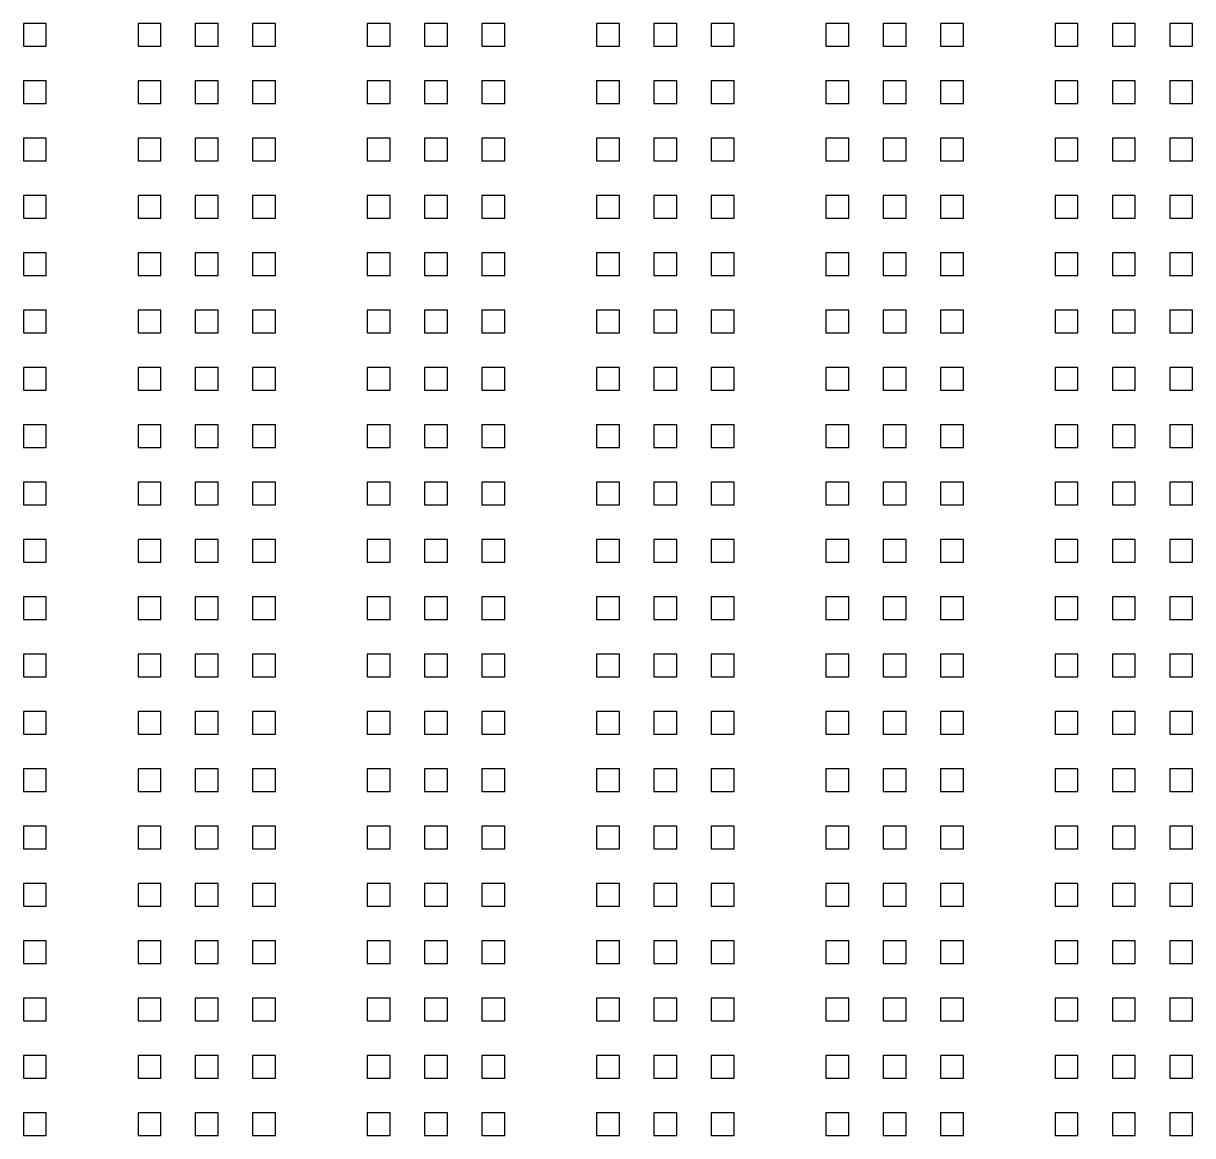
# Model space of a CAD drawing. Header units: metres. Extents: x -21500 to 21500, y -23900 to 23900.
# Drawn here: x -10600 to -400, y -22000 to -12300 of the extents above; entities that cross this region are included whole.
import ezdxf

# ---------------------------------------------------------------- set-up
doc = ezdxf.new("R2010")
doc.units = ezdxf.units.M

msp = doc.modelspace()

# ---------------------------------------------------------------- linework, layer by layer
for p, q in [((-10400, -12300), (-10600, -12300)), ((-10600, -12300), (-10600, -12500)), ((-10400, -12500), (-10400, -12300)), ((-9400, -12300), (-9600, -12300)), ((-9600, -12300), (-9600, -12500)), ((-9400, -12500), (-9400, -12300)), ((-8900, -12300), (-9100, -12300)), ((-9100, -12300), (-9100, -12500)), ((-8900, -12500), (-8900, -12300)), ((-8400, -12300), (-8600, -12300)), ((-8600, -12300), (-8600, -12500)), ((-8400, -12500), (-8400, -12300)), ((-7400, -12300), (-7600, -12300)), ((-7600, -12300), (-7600, -12500)), ((-7400, -12500), (-7400, -12300)), ((-6900, -12300), (-7100, -12300)), ((-7100, -12300), (-7100, -12500)), ((-6900, -12500), (-6900, -12300)), ((-6400, -12300), (-6600, -12300)), ((-6600, -12300), (-6600, -12500)), ((-6400, -12500), (-6400, -12300)), ((-5400, -12300), (-5600, -12300)), ((-5600, -12300), (-5600, -12500)), ((-5400, -12500), (-5400, -12300)), ((-4900, -12300), (-5100, -12300)), ((-5100, -12300), (-5100, -12500)), ((-4900, -12500), (-4900, -12300)), ((-4400, -12300), (-4600, -12300)), ((-4600, -12300), (-4600, -12500)), ((-4400, -12500), (-4400, -12300)), ((-3400, -12300), (-3600, -12300)), ((-3600, -12300), (-3600, -12500)), ((-3400, -12500), (-3400, -12300)), ((-2900, -12300), (-3100, -12300)), ((-3100, -12300), (-3100, -12500)), ((-2900, -12500), (-2900, -12300)), ((-2400, -12300), (-2600, -12300)), ((-2600, -12300), (-2600, -12500)), ((-2400, -12500), (-2400, -12300)), ((-1400, -12300), (-1600, -12300)), ((-1600, -12300), (-1600, -12500)), ((-1400, -12500), (-1400, -12300)), ((-900, -12300), (-1100, -12300)), ((-1100, -12300), (-1100, -12500)), ((-900, -12500), (-900, -12300)), ((-400, -12300), (-600, -12300)), ((-600, -12300), (-600, -12500)), ((-400, -12500), (-400, -12300)), ((-10600, -12500), (-10400, -12500)), ((-9600, -12500), (-9400, -12500)), ((-9100, -12500), (-8900, -12500)), ((-8600, -12500), (-8400, -12500)), ((-7600, -12500), (-7400, -12500)), ((-7100, -12500), (-6900, -12500)), ((-6600, -12500), (-6400, -12500)), ((-5600, -12500), (-5400, -12500)), ((-5100, -12500), (-4900, -12500)), ((-4600, -12500), (-4400, -12500)), ((-3600, -12500), (-3400, -12500)), ((-3100, -12500), (-2900, -12500)), ((-2600, -12500), (-2400, -12500)), ((-1600, -12500), (-1400, -12500)), ((-1100, -12500), (-900, -12500)), ((-600, -12500), (-400, -12500)), ((-10400, -12800), (-10600, -12800)), ((-10600, -12800), (-10600, -13000)), ((-10400, -13000), (-10400, -12800)), ((-9400, -12800), (-9600, -12800)), ((-9600, -12800), (-9600, -13000)), ((-9400, -13000), (-9400, -12800)), ((-8900, -12800), (-9100, -12800)), ((-9100, -12800), (-9100, -13000)), ((-8900, -13000), (-8900, -12800)), ((-8400, -12800), (-8600, -12800)), ((-8600, -12800), (-8600, -13000)), ((-8400, -13000), (-8400, -12800)), ((-7400, -12800), (-7600, -12800)), ((-7600, -12800), (-7600, -13000)), ((-7400, -13000), (-7400, -12800)), ((-6900, -12800), (-7100, -12800)), ((-7100, -12800), (-7100, -13000)), ((-6900, -13000), (-6900, -12800)), ((-6400, -12800), (-6600, -12800)), ((-6600, -12800), (-6600, -13000)), ((-6400, -13000), (-6400, -12800)), ((-5400, -12800), (-5600, -12800)), ((-5600, -12800), (-5600, -13000)), ((-5400, -13000), (-5400, -12800)), ((-4900, -12800), (-5100, -12800)), ((-5100, -12800), (-5100, -13000)), ((-4900, -13000), (-4900, -12800)), ((-4400, -12800), (-4600, -12800)), ((-4600, -12800), (-4600, -13000)), ((-4400, -13000), (-4400, -12800)), ((-3400, -12800), (-3600, -12800)), ((-3600, -12800), (-3600, -13000)), ((-3400, -13000), (-3400, -12800)), ((-2900, -12800), (-3100, -12800)), ((-3100, -12800), (-3100, -13000)), ((-2900, -13000), (-2900, -12800)), ((-2400, -12800), (-2600, -12800)), ((-2600, -12800), (-2600, -13000)), ((-2400, -13000), (-2400, -12800)), ((-1400, -12800), (-1600, -12800)), ((-1600, -12800), (-1600, -13000)), ((-1400, -13000), (-1400, -12800)), ((-900, -12800), (-1100, -12800)), ((-1100, -12800), (-1100, -13000)), ((-900, -13000), (-900, -12800)), ((-400, -12800), (-600, -12800)), ((-600, -12800), (-600, -13000)), ((-400, -13000), (-400, -12800)), ((-10600, -13000), (-10400, -13000)), ((-9600, -13000), (-9400, -13000)), ((-9100, -13000), (-8900, -13000)), ((-8600, -13000), (-8400, -13000)), ((-7600, -13000), (-7400, -13000)), ((-7100, -13000), (-6900, -13000)), ((-6600, -13000), (-6400, -13000)), ((-5600, -13000), (-5400, -13000)), ((-5100, -13000), (-4900, -13000)), ((-4600, -13000), (-4400, -13000)), ((-3600, -13000), (-3400, -13000)), ((-3100, -13000), (-2900, -13000)), ((-2600, -13000), (-2400, -13000)), ((-1600, -13000), (-1400, -13000)), ((-1100, -13000), (-900, -13000)), ((-600, -13000), (-400, -13000)), ((-10400, -13300), (-10600, -13300)), ((-10600, -13300), (-10600, -13500)), ((-10400, -13500), (-10400, -13300)), ((-9400, -13300), (-9600, -13300)), ((-9600, -13300), (-9600, -13500)), ((-9400, -13500), (-9400, -13300)), ((-8900, -13300), (-9100, -13300)), ((-9100, -13300), (-9100, -13500)), ((-8900, -13500), (-8900, -13300)), ((-8400, -13300), (-8600, -13300)), ((-8600, -13300), (-8600, -13500)), ((-8400, -13500), (-8400, -13300)), ((-7400, -13300), (-7600, -13300)), ((-7600, -13300), (-7600, -13500)), ((-7400, -13500), (-7400, -13300)), ((-6900, -13300), (-7100, -13300)), ((-7100, -13300), (-7100, -13500)), ((-6900, -13500), (-6900, -13300)), ((-6400, -13300), (-6600, -13300)), ((-6600, -13300), (-6600, -13500)), ((-6400, -13500), (-6400, -13300)), ((-5400, -13300), (-5600, -13300)), ((-5600, -13300), (-5600, -13500)), ((-5400, -13500), (-5400, -13300)), ((-4900, -13300), (-5100, -13300)), ((-5100, -13300), (-5100, -13500)), ((-4900, -13500), (-4900, -13300)), ((-4400, -13300), (-4600, -13300)), ((-4600, -13300), (-4600, -13500)), ((-4400, -13500), (-4400, -13300)), ((-3400, -13300), (-3600, -13300)), ((-3600, -13300), (-3600, -13500)), ((-3400, -13500), (-3400, -13300)), ((-2900, -13300), (-3100, -13300)), ((-3100, -13300), (-3100, -13500)), ((-2900, -13500), (-2900, -13300)), ((-2400, -13300), (-2600, -13300)), ((-2600, -13300), (-2600, -13500)), ((-2400, -13500), (-2400, -13300)), ((-1400, -13300), (-1600, -13300)), ((-1600, -13300), (-1600, -13500)), ((-1400, -13500), (-1400, -13300)), ((-900, -13300), (-1100, -13300)), ((-1100, -13300), (-1100, -13500)), ((-900, -13500), (-900, -13300)), ((-400, -13300), (-600, -13300)), ((-600, -13300), (-600, -13500)), ((-400, -13500), (-400, -13300)), ((-10600, -13500), (-10400, -13500)), ((-9600, -13500), (-9400, -13500)), ((-9100, -13500), (-8900, -13500)), ((-8600, -13500), (-8400, -13500)), ((-7600, -13500), (-7400, -13500)), ((-7100, -13500), (-6900, -13500)), ((-6600, -13500), (-6400, -13500)), ((-5600, -13500), (-5400, -13500)), ((-5100, -13500), (-4900, -13500)), ((-4600, -13500), (-4400, -13500)), ((-3600, -13500), (-3400, -13500)), ((-3100, -13500), (-2900, -13500)), ((-2600, -13500), (-2400, -13500)), ((-1600, -13500), (-1400, -13500)), ((-1100, -13500), (-900, -13500)), ((-600, -13500), (-400, -13500)), ((-10400, -13800), (-10600, -13800)), ((-10600, -13800), (-10600, -14000)), ((-10400, -14000), (-10400, -13800)), ((-9400, -13800), (-9600, -13800)), ((-9600, -13800), (-9600, -14000)), ((-9400, -14000), (-9400, -13800)), ((-8900, -13800), (-9100, -13800)), ((-9100, -13800), (-9100, -14000)), ((-8900, -14000), (-8900, -13800)), ((-8400, -13800), (-8600, -13800)), ((-8600, -13800), (-8600, -14000)), ((-8400, -14000), (-8400, -13800)), ((-7400, -13800), (-7600, -13800)), ((-7600, -13800), (-7600, -14000)), ((-7400, -14000), (-7400, -13800)), ((-6900, -13800), (-7100, -13800)), ((-7100, -13800), (-7100, -14000)), ((-6900, -14000), (-6900, -13800)), ((-6400, -13800), (-6600, -13800)), ((-6600, -13800), (-6600, -14000)), ((-6400, -14000), (-6400, -13800)), ((-5400, -13800), (-5600, -13800)), ((-5600, -13800), (-5600, -14000)), ((-5400, -14000), (-5400, -13800)), ((-4900, -13800), (-5100, -13800)), ((-5100, -13800), (-5100, -14000)), ((-4900, -14000), (-4900, -13800)), ((-4400, -13800), (-4600, -13800)), ((-4600, -13800), (-4600, -14000)), ((-4400, -14000), (-4400, -13800)), ((-3400, -13800), (-3600, -13800)), ((-3600, -13800), (-3600, -14000)), ((-3400, -14000), (-3400, -13800)), ((-2900, -13800), (-3100, -13800)), ((-3100, -13800), (-3100, -14000)), ((-2900, -14000), (-2900, -13800)), ((-2400, -13800), (-2600, -13800)), ((-2600, -13800), (-2600, -14000)), ((-2400, -14000), (-2400, -13800)), ((-1400, -13800), (-1600, -13800)), ((-1600, -13800), (-1600, -14000)), ((-1400, -14000), (-1400, -13800)), ((-900, -13800), (-1100, -13800)), ((-1100, -13800), (-1100, -14000)), ((-900, -14000), (-900, -13800)), ((-400, -13800), (-600, -13800)), ((-600, -13800), (-600, -14000)), ((-400, -14000), (-400, -13800)), ((-10600, -14000), (-10400, -14000)), ((-9600, -14000), (-9400, -14000)), ((-9100, -14000), (-8900, -14000)), ((-8600, -14000), (-8400, -14000)), ((-7600, -14000), (-7400, -14000)), ((-7100, -14000), (-6900, -14000)), ((-6600, -14000), (-6400, -14000)), ((-5600, -14000), (-5400, -14000)), ((-5100, -14000), (-4900, -14000)), ((-4600, -14000), (-4400, -14000)), ((-3600, -14000), (-3400, -14000)), ((-3100, -14000), (-2900, -14000)), ((-2600, -14000), (-2400, -14000)), ((-1600, -14000), (-1400, -14000)), ((-1100, -14000), (-900, -14000)), ((-600, -14000), (-400, -14000)), ((-10400, -14300), (-10600, -14300)), ((-10600, -14300), (-10600, -14500)), ((-10400, -14500), (-10400, -14300)), ((-9400, -14300), (-9600, -14300)), ((-9600, -14300), (-9600, -14500)), ((-9400, -14500), (-9400, -14300)), ((-8900, -14300), (-9100, -14300)), ((-9100, -14300), (-9100, -14500)), ((-8900, -14500), (-8900, -14300)), ((-8400, -14300), (-8600, -14300)), ((-8600, -14300), (-8600, -14500)), ((-8400, -14500), (-8400, -14300)), ((-7400, -14300), (-7600, -14300)), ((-7600, -14300), (-7600, -14500)), ((-7400, -14500), (-7400, -14300)), ((-6900, -14300), (-7100, -14300)), ((-7100, -14300), (-7100, -14500)), ((-6900, -14500), (-6900, -14300)), ((-6400, -14300), (-6600, -14300)), ((-6600, -14300), (-6600, -14500)), ((-6400, -14500), (-6400, -14300)), ((-5400, -14300), (-5600, -14300)), ((-5600, -14300), (-5600, -14500)), ((-5400, -14500), (-5400, -14300)), ((-4900, -14300), (-5100, -14300)), ((-5100, -14300), (-5100, -14500)), ((-4900, -14500), (-4900, -14300)), ((-4400, -14300), (-4600, -14300)), ((-4600, -14300), (-4600, -14500)), ((-4400, -14500), (-4400, -14300)), ((-3400, -14300), (-3600, -14300)), ((-3600, -14300), (-3600, -14500)), ((-3400, -14500), (-3400, -14300)), ((-2900, -14300), (-3100, -14300)), ((-3100, -14300), (-3100, -14500)), ((-2900, -14500), (-2900, -14300)), ((-2400, -14300), (-2600, -14300)), ((-2600, -14300), (-2600, -14500)), ((-2400, -14500), (-2400, -14300)), ((-1400, -14300), (-1600, -14300)), ((-1600, -14300), (-1600, -14500)), ((-1400, -14500), (-1400, -14300)), ((-900, -14300), (-1100, -14300)), ((-1100, -14300), (-1100, -14500)), ((-900, -14500), (-900, -14300)), ((-400, -14300), (-600, -14300)), ((-600, -14300), (-600, -14500)), ((-400, -14500), (-400, -14300)), ((-10600, -14500), (-10400, -14500)), ((-9600, -14500), (-9400, -14500)), ((-9100, -14500), (-8900, -14500)), ((-8600, -14500), (-8400, -14500)), ((-7600, -14500), (-7400, -14500)), ((-7100, -14500), (-6900, -14500)), ((-6600, -14500), (-6400, -14500)), ((-5600, -14500), (-5400, -14500)), ((-5100, -14500), (-4900, -14500)), ((-4600, -14500), (-4400, -14500)), ((-3600, -14500), (-3400, -14500)), ((-3100, -14500), (-2900, -14500)), ((-2600, -14500), (-2400, -14500)), ((-1600, -14500), (-1400, -14500)), ((-1100, -14500), (-900, -14500)), ((-600, -14500), (-400, -14500)), ((-10400, -14800), (-10600, -14800)), ((-10600, -14800), (-10600, -15000)), ((-10400, -15000), (-10400, -14800)), ((-9400, -14800), (-9600, -14800)), ((-9600, -14800), (-9600, -15000)), ((-9400, -15000), (-9400, -14800)), ((-8900, -14800), (-9100, -14800)), ((-9100, -14800), (-9100, -15000)), ((-8900, -15000), (-8900, -14800)), ((-8400, -14800), (-8600, -14800)), ((-8600, -14800), (-8600, -15000)), ((-8400, -15000), (-8400, -14800)), ((-7400, -14800), (-7600, -14800)), ((-7600, -14800), (-7600, -15000)), ((-7400, -15000), (-7400, -14800)), ((-6900, -14800), (-7100, -14800)), ((-7100, -14800), (-7100, -15000)), ((-6900, -15000), (-6900, -14800)), ((-6400, -14800), (-6600, -14800)), ((-6600, -14800), (-6600, -15000)), ((-6400, -15000), (-6400, -14800)), ((-5400, -14800), (-5600, -14800)), ((-5600, -14800), (-5600, -15000)), ((-5400, -15000), (-5400, -14800)), ((-4900, -14800), (-5100, -14800)), ((-5100, -14800), (-5100, -15000)), ((-4900, -15000), (-4900, -14800)), ((-4400, -14800), (-4600, -14800)), ((-4600, -14800), (-4600, -15000)), ((-4400, -15000), (-4400, -14800)), ((-3400, -14800), (-3600, -14800)), ((-3600, -14800), (-3600, -15000)), ((-3400, -15000), (-3400, -14800)), ((-2900, -14800), (-3100, -14800)), ((-3100, -14800), (-3100, -15000)), ((-2900, -15000), (-2900, -14800)), ((-2400, -14800), (-2600, -14800)), ((-2600, -14800), (-2600, -15000)), ((-2400, -15000), (-2400, -14800)), ((-1400, -14800), (-1600, -14800)), ((-1600, -14800), (-1600, -15000)), ((-1400, -15000), (-1400, -14800)), ((-900, -14800), (-1100, -14800)), ((-1100, -14800), (-1100, -15000)), ((-900, -15000), (-900, -14800)), ((-400, -14800), (-600, -14800)), ((-600, -14800), (-600, -15000)), ((-400, -15000), (-400, -14800)), ((-10600, -15000), (-10400, -15000)), ((-9600, -15000), (-9400, -15000)), ((-9100, -15000), (-8900, -15000)), ((-8600, -15000), (-8400, -15000)), ((-7600, -15000), (-7400, -15000)), ((-7100, -15000), (-6900, -15000)), ((-6600, -15000), (-6400, -15000)), ((-5600, -15000), (-5400, -15000)), ((-5100, -15000), (-4900, -15000)), ((-4600, -15000), (-4400, -15000)), ((-3600, -15000), (-3400, -15000)), ((-3100, -15000), (-2900, -15000)), ((-2600, -15000), (-2400, -15000)), ((-1600, -15000), (-1400, -15000)), ((-1100, -15000), (-900, -15000)), ((-600, -15000), (-400, -15000)), ((-10400, -15300), (-10600, -15300)), ((-10600, -15300), (-10600, -15500)), ((-10400, -15500), (-10400, -15300)), ((-9400, -15300), (-9600, -15300)), ((-9600, -15300), (-9600, -15500)), ((-9400, -15500), (-9400, -15300)), ((-8900, -15300), (-9100, -15300)), ((-9100, -15300), (-9100, -15500)), ((-8900, -15500), (-8900, -15300)), ((-8400, -15300), (-8600, -15300)), ((-8600, -15300), (-8600, -15500)), ((-8400, -15500), (-8400, -15300)), ((-7400, -15300), (-7600, -15300)), ((-7600, -15300), (-7600, -15500)), ((-7400, -15500), (-7400, -15300)), ((-6900, -15300), (-7100, -15300)), ((-7100, -15300), (-7100, -15500)), ((-6900, -15500), (-6900, -15300)), ((-6400, -15300), (-6600, -15300)), ((-6600, -15300), (-6600, -15500)), ((-6400, -15500), (-6400, -15300)), ((-5400, -15300), (-5600, -15300)), ((-5600, -15300), (-5600, -15500)), ((-5400, -15500), (-5400, -15300)), ((-4900, -15300), (-5100, -15300)), ((-5100, -15300), (-5100, -15500)), ((-4900, -15500), (-4900, -15300)), ((-4400, -15300), (-4600, -15300)), ((-4600, -15300), (-4600, -15500)), ((-4400, -15500), (-4400, -15300)), ((-3400, -15300), (-3600, -15300)), ((-3600, -15300), (-3600, -15500)), ((-3400, -15500), (-3400, -15300)), ((-2900, -15300), (-3100, -15300)), ((-3100, -15300), (-3100, -15500)), ((-2900, -15500), (-2900, -15300)), ((-2400, -15300), (-2600, -15300)), ((-2600, -15300), (-2600, -15500)), ((-2400, -15500), (-2400, -15300)), ((-1400, -15300), (-1600, -15300)), ((-1600, -15300), (-1600, -15500)), ((-1400, -15500), (-1400, -15300)), ((-900, -15300), (-1100, -15300)), ((-1100, -15300), (-1100, -15500)), ((-900, -15500), (-900, -15300)), ((-400, -15300), (-600, -15300)), ((-600, -15300), (-600, -15500)), ((-400, -15500), (-400, -15300)), ((-10600, -15500), (-10400, -15500)), ((-9600, -15500), (-9400, -15500)), ((-9100, -15500), (-8900, -15500)), ((-8600, -15500), (-8400, -15500)), ((-7600, -15500), (-7400, -15500)), ((-7100, -15500), (-6900, -15500)), ((-6600, -15500), (-6400, -15500)), ((-5600, -15500), (-5400, -15500)), ((-5100, -15500), (-4900, -15500)), ((-4600, -15500), (-4400, -15500)), ((-3600, -15500), (-3400, -15500)), ((-3100, -15500), (-2900, -15500)), ((-2600, -15500), (-2400, -15500)), ((-1600, -15500), (-1400, -15500)), ((-1100, -15500), (-900, -15500)), ((-600, -15500), (-400, -15500)), ((-10400, -15800), (-10600, -15800)), ((-10600, -15800), (-10600, -16000)), ((-10400, -16000), (-10400, -15800)), ((-9400, -15800), (-9600, -15800)), ((-9600, -15800), (-9600, -16000)), ((-9400, -16000), (-9400, -15800)), ((-8900, -15800), (-9100, -15800)), ((-9100, -15800), (-9100, -16000)), ((-8900, -16000), (-8900, -15800)), ((-8400, -15800), (-8600, -15800)), ((-8600, -15800), (-8600, -16000)), ((-8400, -16000), (-8400, -15800)), ((-7400, -15800), (-7600, -15800)), ((-7600, -15800), (-7600, -16000)), ((-7400, -16000), (-7400, -15800)), ((-6900, -15800), (-7100, -15800)), ((-7100, -15800), (-7100, -16000)), ((-6900, -16000), (-6900, -15800)), ((-6400, -15800), (-6600, -15800)), ((-6600, -15800), (-6600, -16000)), ((-6400, -16000), (-6400, -15800)), ((-5400, -15800), (-5600, -15800)), ((-5600, -15800), (-5600, -16000)), ((-5400, -16000), (-5400, -15800)), ((-4900, -15800), (-5100, -15800)), ((-5100, -15800), (-5100, -16000)), ((-4900, -16000), (-4900, -15800)), ((-4400, -15800), (-4600, -15800)), ((-4600, -15800), (-4600, -16000)), ((-4400, -16000), (-4400, -15800)), ((-3400, -15800), (-3600, -15800)), ((-3600, -15800), (-3600, -16000)), ((-3400, -16000), (-3400, -15800)), ((-2900, -15800), (-3100, -15800)), ((-3100, -15800), (-3100, -16000)), ((-2900, -16000), (-2900, -15800)), ((-2400, -15800), (-2600, -15800)), ((-2600, -15800), (-2600, -16000)), ((-2400, -16000), (-2400, -15800)), ((-1400, -15800), (-1600, -15800)), ((-1600, -15800), (-1600, -16000)), ((-1400, -16000), (-1400, -15800)), ((-900, -15800), (-1100, -15800)), ((-1100, -15800), (-1100, -16000)), ((-900, -16000), (-900, -15800)), ((-400, -15800), (-600, -15800)), ((-600, -15800), (-600, -16000)), ((-400, -16000), (-400, -15800)), ((-10600, -16000), (-10400, -16000)), ((-9600, -16000), (-9400, -16000)), ((-9100, -16000), (-8900, -16000)), ((-8600, -16000), (-8400, -16000)), ((-7600, -16000), (-7400, -16000)), ((-7100, -16000), (-6900, -16000)), ((-6600, -16000), (-6400, -16000)), ((-5600, -16000), (-5400, -16000)), ((-5100, -16000), (-4900, -16000)), ((-4600, -16000), (-4400, -16000)), ((-3600, -16000), (-3400, -16000)), ((-3100, -16000), (-2900, -16000)), ((-2600, -16000), (-2400, -16000)), ((-1600, -16000), (-1400, -16000)), ((-1100, -16000), (-900, -16000)), ((-600, -16000), (-400, -16000)), ((-10400, -16300), (-10600, -16300)), ((-10600, -16300), (-10600, -16500)), ((-10400, -16500), (-10400, -16300)), ((-9400, -16300), (-9600, -16300)), ((-9600, -16300), (-9600, -16500)), ((-9400, -16500), (-9400, -16300)), ((-8900, -16300), (-9100, -16300)), ((-9100, -16300), (-9100, -16500)), ((-8900, -16500), (-8900, -16300)), ((-8400, -16300), (-8600, -16300)), ((-8600, -16300), (-8600, -16500)), ((-8400, -16500), (-8400, -16300)), ((-7400, -16300), (-7600, -16300)), ((-7600, -16300), (-7600, -16500)), ((-7400, -16500), (-7400, -16300)), ((-6900, -16300), (-7100, -16300)), ((-7100, -16300), (-7100, -16500)), ((-6900, -16500), (-6900, -16300)), ((-6400, -16300), (-6600, -16300)), ((-6600, -16300), (-6600, -16500)), ((-6400, -16500), (-6400, -16300)), ((-5400, -16300), (-5600, -16300)), ((-5600, -16300), (-5600, -16500)), ((-5400, -16500), (-5400, -16300)), ((-4900, -16300), (-5100, -16300)), ((-5100, -16300), (-5100, -16500)), ((-4900, -16500), (-4900, -16300)), ((-4400, -16300), (-4600, -16300)), ((-4600, -16300), (-4600, -16500)), ((-4400, -16500), (-4400, -16300)), ((-3400, -16300), (-3600, -16300)), ((-3600, -16300), (-3600, -16500)), ((-3400, -16500), (-3400, -16300)), ((-2900, -16300), (-3100, -16300)), ((-3100, -16300), (-3100, -16500)), ((-2900, -16500), (-2900, -16300)), ((-2400, -16300), (-2600, -16300)), ((-2600, -16300), (-2600, -16500)), ((-2400, -16500), (-2400, -16300)), ((-1400, -16300), (-1600, -16300)), ((-1600, -16300), (-1600, -16500)), ((-1400, -16500), (-1400, -16300)), ((-900, -16300), (-1100, -16300)), ((-1100, -16300), (-1100, -16500)), ((-900, -16500), (-900, -16300)), ((-400, -16300), (-600, -16300)), ((-600, -16300), (-600, -16500)), ((-400, -16500), (-400, -16300)), ((-10600, -16500), (-10400, -16500)), ((-9600, -16500), (-9400, -16500)), ((-9100, -16500), (-8900, -16500)), ((-8600, -16500), (-8400, -16500)), ((-7600, -16500), (-7400, -16500)), ((-7100, -16500), (-6900, -16500)), ((-6600, -16500), (-6400, -16500)), ((-5600, -16500), (-5400, -16500)), ((-5100, -16500), (-4900, -16500)), ((-4600, -16500), (-4400, -16500)), ((-3600, -16500), (-3400, -16500)), ((-3100, -16500), (-2900, -16500)), ((-2600, -16500), (-2400, -16500)), ((-1600, -16500), (-1400, -16500)), ((-1100, -16500), (-900, -16500)), ((-600, -16500), (-400, -16500)), ((-10400, -16800), (-10600, -16800)), ((-10600, -16800), (-10600, -17000)), ((-10400, -17000), (-10400, -16800)), ((-9400, -16800), (-9600, -16800)), ((-9600, -16800), (-9600, -17000)), ((-9400, -17000), (-9400, -16800)), ((-8900, -16800), (-9100, -16800)), ((-9100, -16800), (-9100, -17000)), ((-8900, -17000), (-8900, -16800)), ((-8400, -16800), (-8600, -16800)), ((-8600, -16800), (-8600, -17000)), ((-8400, -17000), (-8400, -16800)), ((-7400, -16800), (-7600, -16800)), ((-7600, -16800), (-7600, -17000)), ((-7400, -17000), (-7400, -16800)), ((-6900, -16800), (-7100, -16800)), ((-7100, -16800), (-7100, -17000)), ((-6900, -17000), (-6900, -16800)), ((-6400, -16800), (-6600, -16800)), ((-6600, -16800), (-6600, -17000)), ((-6400, -17000), (-6400, -16800)), ((-5400, -16800), (-5600, -16800)), ((-5600, -16800), (-5600, -17000)), ((-5400, -17000), (-5400, -16800)), ((-4900, -16800), (-5100, -16800)), ((-5100, -16800), (-5100, -17000)), ((-4900, -17000), (-4900, -16800)), ((-4400, -16800), (-4600, -16800)), ((-4600, -16800), (-4600, -17000)), ((-4400, -17000), (-4400, -16800)), ((-3400, -16800), (-3600, -16800)), ((-3600, -16800), (-3600, -17000)), ((-3400, -17000), (-3400, -16800)), ((-2900, -16800), (-3100, -16800)), ((-3100, -16800), (-3100, -17000)), ((-2900, -17000), (-2900, -16800)), ((-2400, -16800), (-2600, -16800)), ((-2600, -16800), (-2600, -17000)), ((-2400, -17000), (-2400, -16800)), ((-1400, -16800), (-1600, -16800)), ((-1600, -16800), (-1600, -17000)), ((-1400, -17000), (-1400, -16800)), ((-900, -16800), (-1100, -16800)), ((-1100, -16800), (-1100, -17000)), ((-900, -17000), (-900, -16800)), ((-400, -16800), (-600, -16800)), ((-600, -16800), (-600, -17000)), ((-400, -17000), (-400, -16800)), ((-10600, -17000), (-10400, -17000)), ((-9600, -17000), (-9400, -17000)), ((-9100, -17000), (-8900, -17000)), ((-8600, -17000), (-8400, -17000)), ((-7600, -17000), (-7400, -17000)), ((-7100, -17000), (-6900, -17000)), ((-6600, -17000), (-6400, -17000)), ((-5600, -17000), (-5400, -17000)), ((-5100, -17000), (-4900, -17000)), ((-4600, -17000), (-4400, -17000)), ((-3600, -17000), (-3400, -17000)), ((-3100, -17000), (-2900, -17000)), ((-2600, -17000), (-2400, -17000)), ((-1600, -17000), (-1400, -17000)), ((-1100, -17000), (-900, -17000)), ((-600, -17000), (-400, -17000)), ((-10400, -17300), (-10600, -17300)), ((-10600, -17300), (-10600, -17500)), ((-10400, -17500), (-10400, -17300)), ((-9400, -17300), (-9600, -17300)), ((-9600, -17300), (-9600, -17500)), ((-9400, -17500), (-9400, -17300)), ((-8900, -17300), (-9100, -17300)), ((-9100, -17300), (-9100, -17500)), ((-8900, -17500), (-8900, -17300)), ((-8400, -17300), (-8600, -17300)), ((-8600, -17300), (-8600, -17500)), ((-8400, -17500), (-8400, -17300)), ((-7400, -17300), (-7600, -17300)), ((-7600, -17300), (-7600, -17500)), ((-7400, -17500), (-7400, -17300)), ((-6900, -17300), (-7100, -17300)), ((-7100, -17300), (-7100, -17500)), ((-6900, -17500), (-6900, -17300)), ((-6400, -17300), (-6600, -17300)), ((-6600, -17300), (-6600, -17500)), ((-6400, -17500), (-6400, -17300)), ((-5400, -17300), (-5600, -17300)), ((-5600, -17300), (-5600, -17500)), ((-5400, -17500), (-5400, -17300)), ((-4900, -17300), (-5100, -17300)), ((-5100, -17300), (-5100, -17500)), ((-4900, -17500), (-4900, -17300)), ((-4400, -17300), (-4600, -17300)), ((-4600, -17300), (-4600, -17500)), ((-4400, -17500), (-4400, -17300)), ((-3400, -17300), (-3600, -17300)), ((-3600, -17300), (-3600, -17500)), ((-3400, -17500), (-3400, -17300)), ((-2900, -17300), (-3100, -17300)), ((-3100, -17300), (-3100, -17500)), ((-2900, -17500), (-2900, -17300)), ((-2400, -17300), (-2600, -17300)), ((-2600, -17300), (-2600, -17500)), ((-2400, -17500), (-2400, -17300)), ((-1400, -17300), (-1600, -17300)), ((-1600, -17300), (-1600, -17500)), ((-1400, -17500), (-1400, -17300)), ((-900, -17300), (-1100, -17300)), ((-1100, -17300), (-1100, -17500)), ((-900, -17500), (-900, -17300)), ((-400, -17300), (-600, -17300)), ((-600, -17300), (-600, -17500)), ((-400, -17500), (-400, -17300)), ((-10600, -17500), (-10400, -17500)), ((-9600, -17500), (-9400, -17500)), ((-9100, -17500), (-8900, -17500)), ((-8600, -17500), (-8400, -17500)), ((-7600, -17500), (-7400, -17500)), ((-7100, -17500), (-6900, -17500)), ((-6600, -17500), (-6400, -17500)), ((-5600, -17500), (-5400, -17500)), ((-5100, -17500), (-4900, -17500)), ((-4600, -17500), (-4400, -17500)), ((-3600, -17500), (-3400, -17500)), ((-3100, -17500), (-2900, -17500)), ((-2600, -17500), (-2400, -17500)), ((-1600, -17500), (-1400, -17500)), ((-1100, -17500), (-900, -17500)), ((-600, -17500), (-400, -17500)), ((-10400, -17800), (-10600, -17800)), ((-10600, -17800), (-10600, -18000)), ((-10400, -18000), (-10400, -17800)), ((-9400, -17800), (-9600, -17800)), ((-9600, -17800), (-9600, -18000)), ((-9400, -18000), (-9400, -17800)), ((-8900, -17800), (-9100, -17800)), ((-9100, -17800), (-9100, -18000)), ((-8900, -18000), (-8900, -17800)), ((-8400, -17800), (-8600, -17800)), ((-8600, -17800), (-8600, -18000)), ((-8400, -18000), (-8400, -17800)), ((-7400, -17800), (-7600, -17800)), ((-7600, -17800), (-7600, -18000)), ((-7400, -18000), (-7400, -17800)), ((-6900, -17800), (-7100, -17800)), ((-7100, -17800), (-7100, -18000)), ((-6900, -18000), (-6900, -17800)), ((-6400, -17800), (-6600, -17800)), ((-6600, -17800), (-6600, -18000)), ((-6400, -18000), (-6400, -17800)), ((-5400, -17800), (-5600, -17800)), ((-5600, -17800), (-5600, -18000)), ((-5400, -18000), (-5400, -17800)), ((-4900, -17800), (-5100, -17800)), ((-5100, -17800), (-5100, -18000)), ((-4900, -18000), (-4900, -17800)), ((-4400, -17800), (-4600, -17800)), ((-4600, -17800), (-4600, -18000)), ((-4400, -18000), (-4400, -17800)), ((-3400, -17800), (-3600, -17800)), ((-3600, -17800), (-3600, -18000)), ((-3400, -18000), (-3400, -17800)), ((-2900, -17800), (-3100, -17800)), ((-3100, -17800), (-3100, -18000)), ((-2900, -18000), (-2900, -17800)), ((-2400, -17800), (-2600, -17800)), ((-2600, -17800), (-2600, -18000)), ((-2400, -18000), (-2400, -17800)), ((-1400, -17800), (-1600, -17800)), ((-1600, -17800), (-1600, -18000)), ((-1400, -18000), (-1400, -17800)), ((-900, -17800), (-1100, -17800)), ((-1100, -17800), (-1100, -18000)), ((-900, -18000), (-900, -17800)), ((-400, -17800), (-600, -17800)), ((-600, -17800), (-600, -18000)), ((-400, -18000), (-400, -17800)), ((-10600, -18000), (-10400, -18000)), ((-9600, -18000), (-9400, -18000)), ((-9100, -18000), (-8900, -18000)), ((-8600, -18000), (-8400, -18000)), ((-7600, -18000), (-7400, -18000)), ((-7100, -18000), (-6900, -18000)), ((-6600, -18000), (-6400, -18000)), ((-5600, -18000), (-5400, -18000)), ((-5100, -18000), (-4900, -18000)), ((-4600, -18000), (-4400, -18000)), ((-3600, -18000), (-3400, -18000)), ((-3100, -18000), (-2900, -18000)), ((-2600, -18000), (-2400, -18000)), ((-1600, -18000), (-1400, -18000)), ((-1100, -18000), (-900, -18000)), ((-600, -18000), (-400, -18000)), ((-10400, -18300), (-10600, -18300)), ((-10600, -18300), (-10600, -18500)), ((-10400, -18500), (-10400, -18300)), ((-9400, -18300), (-9600, -18300)), ((-9600, -18300), (-9600, -18500)), ((-9400, -18500), (-9400, -18300)), ((-8900, -18300), (-9100, -18300)), ((-9100, -18300), (-9100, -18500)), ((-8900, -18500), (-8900, -18300)), ((-8400, -18300), (-8600, -18300)), ((-8600, -18300), (-8600, -18500)), ((-8400, -18500), (-8400, -18300)), ((-7400, -18300), (-7600, -18300)), ((-7600, -18300), (-7600, -18500)), ((-7400, -18500), (-7400, -18300)), ((-6900, -18300), (-7100, -18300)), ((-7100, -18300), (-7100, -18500)), ((-6900, -18500), (-6900, -18300)), ((-6400, -18300), (-6600, -18300)), ((-6600, -18300), (-6600, -18500)), ((-6400, -18500), (-6400, -18300)), ((-5400, -18300), (-5600, -18300)), ((-5600, -18300), (-5600, -18500)), ((-5400, -18500), (-5400, -18300)), ((-4900, -18300), (-5100, -18300)), ((-5100, -18300), (-5100, -18500)), ((-4900, -18500), (-4900, -18300)), ((-4400, -18300), (-4600, -18300)), ((-4600, -18300), (-4600, -18500)), ((-4400, -18500), (-4400, -18300)), ((-3400, -18300), (-3600, -18300)), ((-3600, -18300), (-3600, -18500)), ((-3400, -18500), (-3400, -18300)), ((-2900, -18300), (-3100, -18300)), ((-3100, -18300), (-3100, -18500)), ((-2900, -18500), (-2900, -18300)), ((-2400, -18300), (-2600, -18300)), ((-2600, -18300), (-2600, -18500)), ((-2400, -18500), (-2400, -18300)), ((-1400, -18300), (-1600, -18300)), ((-1600, -18300), (-1600, -18500)), ((-1400, -18500), (-1400, -18300)), ((-900, -18300), (-1100, -18300)), ((-1100, -18300), (-1100, -18500)), ((-900, -18500), (-900, -18300)), ((-400, -18300), (-600, -18300)), ((-600, -18300), (-600, -18500)), ((-400, -18500), (-400, -18300)), ((-10600, -18500), (-10400, -18500)), ((-9600, -18500), (-9400, -18500)), ((-9100, -18500), (-8900, -18500)), ((-8600, -18500), (-8400, -18500)), ((-7600, -18500), (-7400, -18500)), ((-7100, -18500), (-6900, -18500)), ((-6600, -18500), (-6400, -18500)), ((-5600, -18500), (-5400, -18500)), ((-5100, -18500), (-4900, -18500)), ((-4600, -18500), (-4400, -18500)), ((-3600, -18500), (-3400, -18500)), ((-3100, -18500), (-2900, -18500)), ((-2600, -18500), (-2400, -18500)), ((-1600, -18500), (-1400, -18500)), ((-1100, -18500), (-900, -18500)), ((-600, -18500), (-400, -18500)), ((-10400, -18800), (-10600, -18800)), ((-10600, -18800), (-10600, -19000)), ((-10400, -19000), (-10400, -18800)), ((-9400, -18800), (-9600, -18800)), ((-9600, -18800), (-9600, -19000)), ((-9400, -19000), (-9400, -18800)), ((-8900, -18800), (-9100, -18800)), ((-9100, -18800), (-9100, -19000)), ((-8900, -19000), (-8900, -18800)), ((-8400, -18800), (-8600, -18800)), ((-8600, -18800), (-8600, -19000)), ((-8400, -19000), (-8400, -18800)), ((-7400, -18800), (-7600, -18800)), ((-7600, -18800), (-7600, -19000)), ((-7400, -19000), (-7400, -18800)), ((-6900, -18800), (-7100, -18800)), ((-7100, -18800), (-7100, -19000)), ((-6900, -19000), (-6900, -18800)), ((-6400, -18800), (-6600, -18800)), ((-6600, -18800), (-6600, -19000)), ((-6400, -19000), (-6400, -18800)), ((-5400, -18800), (-5600, -18800)), ((-5600, -18800), (-5600, -19000)), ((-5400, -19000), (-5400, -18800)), ((-4900, -18800), (-5100, -18800)), ((-5100, -18800), (-5100, -19000)), ((-4900, -19000), (-4900, -18800)), ((-4400, -18800), (-4600, -18800)), ((-4600, -18800), (-4600, -19000)), ((-4400, -19000), (-4400, -18800)), ((-3400, -18800), (-3600, -18800)), ((-3600, -18800), (-3600, -19000)), ((-3400, -19000), (-3400, -18800)), ((-2900, -18800), (-3100, -18800)), ((-3100, -18800), (-3100, -19000)), ((-2900, -19000), (-2900, -18800)), ((-2400, -18800), (-2600, -18800)), ((-2600, -18800), (-2600, -19000)), ((-2400, -19000), (-2400, -18800)), ((-1400, -18800), (-1600, -18800)), ((-1600, -18800), (-1600, -19000)), ((-1400, -19000), (-1400, -18800)), ((-900, -18800), (-1100, -18800)), ((-1100, -18800), (-1100, -19000)), ((-900, -19000), (-900, -18800)), ((-400, -18800), (-600, -18800)), ((-600, -18800), (-600, -19000)), ((-400, -19000), (-400, -18800)), ((-10600, -19000), (-10400, -19000)), ((-9600, -19000), (-9400, -19000)), ((-9100, -19000), (-8900, -19000)), ((-8600, -19000), (-8400, -19000)), ((-7600, -19000), (-7400, -19000)), ((-7100, -19000), (-6900, -19000)), ((-6600, -19000), (-6400, -19000)), ((-5600, -19000), (-5400, -19000)), ((-5100, -19000), (-4900, -19000)), ((-4600, -19000), (-4400, -19000)), ((-3600, -19000), (-3400, -19000)), ((-3100, -19000), (-2900, -19000)), ((-2600, -19000), (-2400, -19000)), ((-1600, -19000), (-1400, -19000)), ((-1100, -19000), (-900, -19000)), ((-600, -19000), (-400, -19000)), ((-10400, -19300), (-10600, -19300)), ((-10600, -19300), (-10600, -19500)), ((-10400, -19500), (-10400, -19300)), ((-9400, -19300), (-9600, -19300)), ((-9600, -19300), (-9600, -19500)), ((-9400, -19500), (-9400, -19300)), ((-8900, -19300), (-9100, -19300)), ((-9100, -19300), (-9100, -19500)), ((-8900, -19500), (-8900, -19300)), ((-8400, -19300), (-8600, -19300)), ((-8600, -19300), (-8600, -19500)), ((-8400, -19500), (-8400, -19300)), ((-7400, -19300), (-7600, -19300)), ((-7600, -19300), (-7600, -19500)), ((-7400, -19500), (-7400, -19300)), ((-6900, -19300), (-7100, -19300)), ((-7100, -19300), (-7100, -19500)), ((-6900, -19500), (-6900, -19300)), ((-6400, -19300), (-6600, -19300)), ((-6600, -19300), (-6600, -19500)), ((-6400, -19500), (-6400, -19300)), ((-5400, -19300), (-5600, -19300)), ((-5600, -19300), (-5600, -19500)), ((-5400, -19500), (-5400, -19300)), ((-4900, -19300), (-5100, -19300)), ((-5100, -19300), (-5100, -19500)), ((-4900, -19500), (-4900, -19300)), ((-4400, -19300), (-4600, -19300)), ((-4600, -19300), (-4600, -19500)), ((-4400, -19500), (-4400, -19300)), ((-3400, -19300), (-3600, -19300)), ((-3600, -19300), (-3600, -19500)), ((-3400, -19500), (-3400, -19300)), ((-2900, -19300), (-3100, -19300)), ((-3100, -19300), (-3100, -19500)), ((-2900, -19500), (-2900, -19300)), ((-2400, -19300), (-2600, -19300)), ((-2600, -19300), (-2600, -19500)), ((-2400, -19500), (-2400, -19300)), ((-1400, -19300), (-1600, -19300)), ((-1600, -19300), (-1600, -19500)), ((-1400, -19500), (-1400, -19300)), ((-900, -19300), (-1100, -19300)), ((-1100, -19300), (-1100, -19500)), ((-900, -19500), (-900, -19300)), ((-400, -19300), (-600, -19300)), ((-600, -19300), (-600, -19500)), ((-400, -19500), (-400, -19300)), ((-10600, -19500), (-10400, -19500)), ((-9600, -19500), (-9400, -19500)), ((-9100, -19500), (-8900, -19500)), ((-8600, -19500), (-8400, -19500)), ((-7600, -19500), (-7400, -19500)), ((-7100, -19500), (-6900, -19500)), ((-6600, -19500), (-6400, -19500)), ((-5600, -19500), (-5400, -19500)), ((-5100, -19500), (-4900, -19500)), ((-4600, -19500), (-4400, -19500)), ((-3600, -19500), (-3400, -19500)), ((-3100, -19500), (-2900, -19500)), ((-2600, -19500), (-2400, -19500)), ((-1600, -19500), (-1400, -19500)), ((-1100, -19500), (-900, -19500)), ((-600, -19500), (-400, -19500)), ((-10400, -19800), (-10600, -19800)), ((-10600, -19800), (-10600, -20000)), ((-10400, -20000), (-10400, -19800)), ((-9400, -19800), (-9600, -19800)), ((-9600, -19800), (-9600, -20000)), ((-9400, -20000), (-9400, -19800)), ((-8900, -19800), (-9100, -19800)), ((-9100, -19800), (-9100, -20000)), ((-8900, -20000), (-8900, -19800)), ((-8400, -19800), (-8600, -19800)), ((-8600, -19800), (-8600, -20000)), ((-8400, -20000), (-8400, -19800)), ((-7400, -19800), (-7600, -19800)), ((-7600, -19800), (-7600, -20000)), ((-7400, -20000), (-7400, -19800)), ((-6900, -19800), (-7100, -19800)), ((-7100, -19800), (-7100, -20000)), ((-6900, -20000), (-6900, -19800)), ((-6400, -19800), (-6600, -19800)), ((-6600, -19800), (-6600, -20000)), ((-6400, -20000), (-6400, -19800)), ((-5400, -19800), (-5600, -19800)), ((-5600, -19800), (-5600, -20000)), ((-5400, -20000), (-5400, -19800)), ((-4900, -19800), (-5100, -19800)), ((-5100, -19800), (-5100, -20000)), ((-4900, -20000), (-4900, -19800)), ((-4400, -19800), (-4600, -19800)), ((-4600, -19800), (-4600, -20000)), ((-4400, -20000), (-4400, -19800)), ((-3400, -19800), (-3600, -19800)), ((-3600, -19800), (-3600, -20000)), ((-3400, -20000), (-3400, -19800)), ((-2900, -19800), (-3100, -19800)), ((-3100, -19800), (-3100, -20000)), ((-2900, -20000), (-2900, -19800)), ((-2400, -19800), (-2600, -19800)), ((-2600, -19800), (-2600, -20000)), ((-2400, -20000), (-2400, -19800)), ((-1400, -19800), (-1600, -19800)), ((-1600, -19800), (-1600, -20000)), ((-1400, -20000), (-1400, -19800)), ((-900, -19800), (-1100, -19800)), ((-1100, -19800), (-1100, -20000)), ((-900, -20000), (-900, -19800)), ((-400, -19800), (-600, -19800)), ((-600, -19800), (-600, -20000)), ((-400, -20000), (-400, -19800)), ((-10600, -20000), (-10400, -20000)), ((-9600, -20000), (-9400, -20000)), ((-9100, -20000), (-8900, -20000)), ((-8600, -20000), (-8400, -20000)), ((-7600, -20000), (-7400, -20000)), ((-7100, -20000), (-6900, -20000)), ((-6600, -20000), (-6400, -20000)), ((-5600, -20000), (-5400, -20000)), ((-5100, -20000), (-4900, -20000)), ((-4600, -20000), (-4400, -20000)), ((-3600, -20000), (-3400, -20000)), ((-3100, -20000), (-2900, -20000)), ((-2600, -20000), (-2400, -20000)), ((-1600, -20000), (-1400, -20000)), ((-1100, -20000), (-900, -20000)), ((-600, -20000), (-400, -20000)), ((-10400, -20300), (-10600, -20300)), ((-10600, -20300), (-10600, -20500)), ((-10400, -20500), (-10400, -20300)), ((-9400, -20300), (-9600, -20300)), ((-9600, -20300), (-9600, -20500)), ((-9400, -20500), (-9400, -20300)), ((-8900, -20300), (-9100, -20300)), ((-9100, -20300), (-9100, -20500)), ((-8900, -20500), (-8900, -20300)), ((-8400, -20300), (-8600, -20300)), ((-8600, -20300), (-8600, -20500)), ((-8400, -20500), (-8400, -20300)), ((-7400, -20300), (-7600, -20300)), ((-7600, -20300), (-7600, -20500)), ((-7400, -20500), (-7400, -20300)), ((-6900, -20300), (-7100, -20300)), ((-7100, -20300), (-7100, -20500)), ((-6900, -20500), (-6900, -20300)), ((-6400, -20300), (-6600, -20300)), ((-6600, -20300), (-6600, -20500)), ((-6400, -20500), (-6400, -20300)), ((-5400, -20300), (-5600, -20300)), ((-5600, -20300), (-5600, -20500)), ((-5400, -20500), (-5400, -20300)), ((-4900, -20300), (-5100, -20300)), ((-5100, -20300), (-5100, -20500)), ((-4900, -20500), (-4900, -20300)), ((-4400, -20300), (-4600, -20300)), ((-4600, -20300), (-4600, -20500)), ((-4400, -20500), (-4400, -20300)), ((-3400, -20300), (-3600, -20300)), ((-3600, -20300), (-3600, -20500)), ((-3400, -20500), (-3400, -20300)), ((-2900, -20300), (-3100, -20300)), ((-3100, -20300), (-3100, -20500)), ((-2900, -20500), (-2900, -20300)), ((-2400, -20300), (-2600, -20300)), ((-2600, -20300), (-2600, -20500)), ((-2400, -20500), (-2400, -20300)), ((-1400, -20300), (-1600, -20300)), ((-1600, -20300), (-1600, -20500)), ((-1400, -20500), (-1400, -20300)), ((-900, -20300), (-1100, -20300)), ((-1100, -20300), (-1100, -20500)), ((-900, -20500), (-900, -20300)), ((-400, -20300), (-600, -20300)), ((-600, -20300), (-600, -20500)), ((-400, -20500), (-400, -20300)), ((-10600, -20500), (-10400, -20500)), ((-9600, -20500), (-9400, -20500)), ((-9100, -20500), (-8900, -20500)), ((-8600, -20500), (-8400, -20500)), ((-7600, -20500), (-7400, -20500)), ((-7100, -20500), (-6900, -20500)), ((-6600, -20500), (-6400, -20500)), ((-5600, -20500), (-5400, -20500)), ((-5100, -20500), (-4900, -20500)), ((-4600, -20500), (-4400, -20500)), ((-3600, -20500), (-3400, -20500)), ((-3100, -20500), (-2900, -20500)), ((-2600, -20500), (-2400, -20500)), ((-1600, -20500), (-1400, -20500)), ((-1100, -20500), (-900, -20500)), ((-600, -20500), (-400, -20500)), ((-10400, -20800), (-10600, -20800)), ((-10600, -20800), (-10600, -21000)), ((-10400, -21000), (-10400, -20800)), ((-9400, -20800), (-9600, -20800)), ((-9600, -20800), (-9600, -21000)), ((-9400, -21000), (-9400, -20800)), ((-8900, -20800), (-9100, -20800)), ((-9100, -20800), (-9100, -21000)), ((-8900, -21000), (-8900, -20800)), ((-8400, -20800), (-8600, -20800)), ((-8600, -20800), (-8600, -21000)), ((-8400, -21000), (-8400, -20800)), ((-7400, -20800), (-7600, -20800)), ((-7600, -20800), (-7600, -21000)), ((-7400, -21000), (-7400, -20800)), ((-6900, -20800), (-7100, -20800)), ((-7100, -20800), (-7100, -21000)), ((-6900, -21000), (-6900, -20800)), ((-6400, -20800), (-6600, -20800)), ((-6600, -20800), (-6600, -21000)), ((-6400, -21000), (-6400, -20800)), ((-5400, -20800), (-5600, -20800)), ((-5600, -20800), (-5600, -21000)), ((-5400, -21000), (-5400, -20800)), ((-4900, -20800), (-5100, -20800)), ((-5100, -20800), (-5100, -21000)), ((-4900, -21000), (-4900, -20800)), ((-4400, -20800), (-4600, -20800)), ((-4600, -20800), (-4600, -21000)), ((-4400, -21000), (-4400, -20800)), ((-3400, -20800), (-3600, -20800)), ((-3600, -20800), (-3600, -21000)), ((-3400, -21000), (-3400, -20800)), ((-2900, -20800), (-3100, -20800)), ((-3100, -20800), (-3100, -21000)), ((-2900, -21000), (-2900, -20800)), ((-2400, -20800), (-2600, -20800)), ((-2600, -20800), (-2600, -21000)), ((-2400, -21000), (-2400, -20800)), ((-1400, -20800), (-1600, -20800)), ((-1600, -20800), (-1600, -21000)), ((-1400, -21000), (-1400, -20800)), ((-900, -20800), (-1100, -20800)), ((-1100, -20800), (-1100, -21000)), ((-900, -21000), (-900, -20800)), ((-400, -20800), (-600, -20800)), ((-600, -20800), (-600, -21000)), ((-400, -21000), (-400, -20800)), ((-10600, -21000), (-10400, -21000)), ((-9600, -21000), (-9400, -21000)), ((-9100, -21000), (-8900, -21000)), ((-8600, -21000), (-8400, -21000)), ((-7600, -21000), (-7400, -21000)), ((-7100, -21000), (-6900, -21000)), ((-6600, -21000), (-6400, -21000)), ((-5600, -21000), (-5400, -21000)), ((-5100, -21000), (-4900, -21000)), ((-4600, -21000), (-4400, -21000)), ((-3600, -21000), (-3400, -21000)), ((-3100, -21000), (-2900, -21000)), ((-2600, -21000), (-2400, -21000)), ((-1600, -21000), (-1400, -21000)), ((-1100, -21000), (-900, -21000)), ((-600, -21000), (-400, -21000)), ((-10400, -21300), (-10600, -21300)), ((-10600, -21300), (-10600, -21500)), ((-10400, -21500), (-10400, -21300)), ((-9400, -21300), (-9600, -21300)), ((-9600, -21300), (-9600, -21500)), ((-9400, -21500), (-9400, -21300)), ((-8900, -21300), (-9100, -21300)), ((-9100, -21300), (-9100, -21500)), ((-8900, -21500), (-8900, -21300)), ((-8400, -21300), (-8600, -21300)), ((-8600, -21300), (-8600, -21500)), ((-8400, -21500), (-8400, -21300)), ((-7400, -21300), (-7600, -21300)), ((-7600, -21300), (-7600, -21500)), ((-7400, -21500), (-7400, -21300)), ((-6900, -21300), (-7100, -21300)), ((-7100, -21300), (-7100, -21500)), ((-6900, -21500), (-6900, -21300)), ((-6400, -21300), (-6600, -21300)), ((-6600, -21300), (-6600, -21500)), ((-6400, -21500), (-6400, -21300)), ((-5400, -21300), (-5600, -21300)), ((-5600, -21300), (-5600, -21500)), ((-5400, -21500), (-5400, -21300)), ((-4900, -21300), (-5100, -21300)), ((-5100, -21300), (-5100, -21500)), ((-4900, -21500), (-4900, -21300)), ((-4400, -21300), (-4600, -21300)), ((-4600, -21300), (-4600, -21500)), ((-4400, -21500), (-4400, -21300)), ((-3400, -21300), (-3600, -21300)), ((-3600, -21300), (-3600, -21500)), ((-3400, -21500), (-3400, -21300)), ((-2900, -21300), (-3100, -21300)), ((-3100, -21300), (-3100, -21500)), ((-2900, -21500), (-2900, -21300)), ((-2400, -21300), (-2600, -21300)), ((-2600, -21300), (-2600, -21500)), ((-2400, -21500), (-2400, -21300)), ((-1400, -21300), (-1600, -21300)), ((-1600, -21300), (-1600, -21500)), ((-1400, -21500), (-1400, -21300)), ((-900, -21300), (-1100, -21300)), ((-1100, -21300), (-1100, -21500)), ((-900, -21500), (-900, -21300)), ((-400, -21300), (-600, -21300)), ((-600, -21300), (-600, -21500)), ((-400, -21500), (-400, -21300)), ((-10600, -21500), (-10400, -21500)), ((-9600, -21500), (-9400, -21500)), ((-9100, -21500), (-8900, -21500)), ((-8600, -21500), (-8400, -21500)), ((-7600, -21500), (-7400, -21500)), ((-7100, -21500), (-6900, -21500)), ((-6600, -21500), (-6400, -21500)), ((-5600, -21500), (-5400, -21500)), ((-5100, -21500), (-4900, -21500)), ((-4600, -21500), (-4400, -21500)), ((-3600, -21500), (-3400, -21500)), ((-3100, -21500), (-2900, -21500)), ((-2600, -21500), (-2400, -21500)), ((-1600, -21500), (-1400, -21500)), ((-1100, -21500), (-900, -21500)), ((-600, -21500), (-400, -21500)), ((-10400, -21800), (-10600, -21800)), ((-10600, -21800), (-10600, -22000)), ((-10400, -22000), (-10400, -21800)), ((-9400, -21800), (-9600, -21800)), ((-9600, -21800), (-9600, -22000)), ((-9400, -22000), (-9400, -21800)), ((-8900, -21800), (-9100, -21800)), ((-9100, -21800), (-9100, -22000)), ((-8900, -22000), (-8900, -21800)), ((-8400, -21800), (-8600, -21800)), ((-8600, -21800), (-8600, -22000)), ((-8400, -22000), (-8400, -21800)), ((-7400, -21800), (-7600, -21800)), ((-7600, -21800), (-7600, -22000)), ((-7400, -22000), (-7400, -21800)), ((-6900, -21800), (-7100, -21800)), ((-7100, -21800), (-7100, -22000)), ((-6900, -22000), (-6900, -21800)), ((-6400, -21800), (-6600, -21800)), ((-6600, -21800), (-6600, -22000)), ((-6400, -22000), (-6400, -21800)), ((-5400, -21800), (-5600, -21800)), ((-5600, -21800), (-5600, -22000)), ((-5400, -22000), (-5400, -21800)), ((-4900, -21800), (-5100, -21800)), ((-5100, -21800), (-5100, -22000)), ((-4900, -22000), (-4900, -21800)), ((-4400, -21800), (-4600, -21800)), ((-4600, -21800), (-4600, -22000)), ((-4400, -22000), (-4400, -21800)), ((-3400, -21800), (-3600, -21800)), ((-3600, -21800), (-3600, -22000)), ((-3400, -22000), (-3400, -21800)), ((-2900, -21800), (-3100, -21800)), ((-3100, -21800), (-3100, -22000)), ((-2900, -22000), (-2900, -21800)), ((-2400, -21800), (-2600, -21800)), ((-2600, -21800), (-2600, -22000)), ((-2400, -22000), (-2400, -21800)), ((-1400, -21800), (-1600, -21800)), ((-1600, -21800), (-1600, -22000)), ((-1400, -22000), (-1400, -21800)), ((-900, -21800), (-1100, -21800)), ((-1100, -21800), (-1100, -22000)), ((-900, -22000), (-900, -21800)), ((-400, -21800), (-600, -21800)), ((-600, -21800), (-600, -22000)), ((-400, -22000), (-400, -21800)), ((-10600, -22000), (-10400, -22000)), ((-9600, -22000), (-9400, -22000)), ((-9100, -22000), (-8900, -22000)), ((-8600, -22000), (-8400, -22000)), ((-7600, -22000), (-7400, -22000)), ((-7100, -22000), (-6900, -22000)), ((-6600, -22000), (-6400, -22000)), ((-5600, -22000), (-5400, -22000)), ((-5100, -22000), (-4900, -22000)), ((-4600, -22000), (-4400, -22000)), ((-3600, -22000), (-3400, -22000)), ((-3100, -22000), (-2900, -22000)), ((-2600, -22000), (-2400, -22000)), ((-1600, -22000), (-1400, -22000)), ((-1100, -22000), (-900, -22000)), ((-600, -22000), (-400, -22000))]:
    msp.add_line(p, q)

doc.saveas('drawing.dxf')
